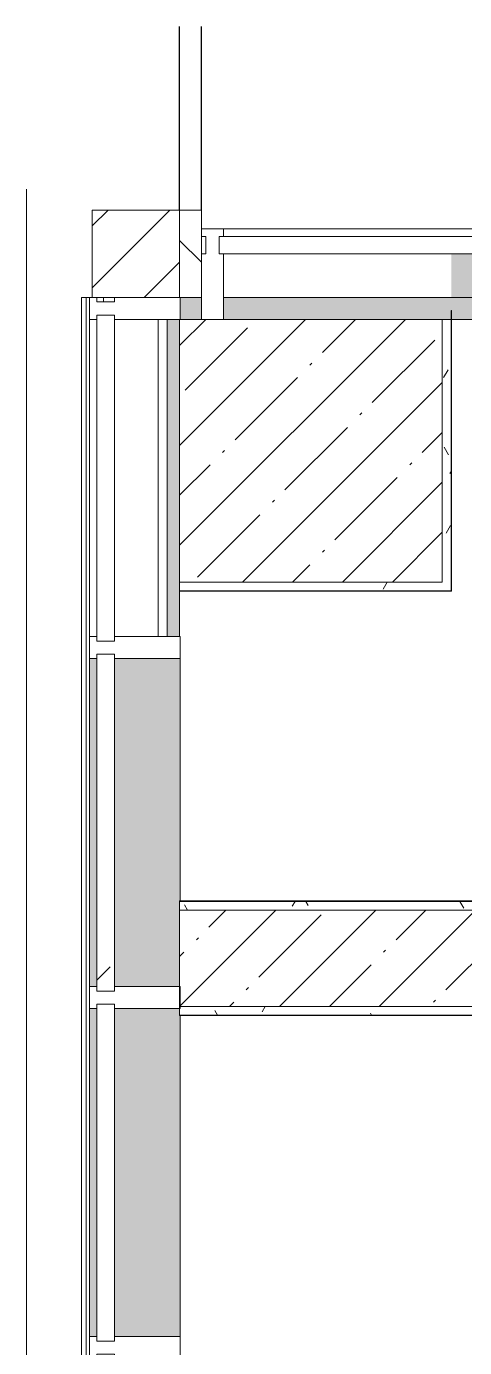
# Model space of a CAD drawing. Header units: millimetres. Extents: x -249154 to 415037, y -45458 to 354837.
# Drawn here: x 3775 to 4776, y 103936 to 106956 of the extents above; entities that cross this region are included whole.
import ezdxf

# ---------------------------------------------------------------- set-up
doc = ezdxf.new("R2010")
doc.units = ezdxf.units.MM
doc.layers.add('A-AREA-PATT-1', color=7, linetype='Continuous', lineweight=5, true_color=0xa5bae0, transparency=1)
doc.layers.add('A-FLOR-1', color=7, linetype='Continuous', lineweight=9, true_color=0xeef6ff, transparency=0.5)
for name, color, linetype, lineweight in [('A-DETL-1', 7, 'Continuous', 30), ('A-FLOR', 7, 'Continuous', 9), ('A-GLAZ-CURT', 7, 'Continuous', 9), ('A-GLAZ-CURT-1', 7, 'Continuous', 5), ('A-GLAZ-CURT-2', 7, 'Continuous', 20), ('A-GLAZ-CWMG', 7, 'Continuous', 9), ('A-GLAZ-CWMG-1', 7, 'Continuous', 20), ('A-WALL', 7, 'Continuous', 5), ('I-WALL', 7, 'Continuous', 5), ('S-COLS', 7, 'Continuous', 9), ('S-COLS-1', 7, 'Continuous', 5), ('Оси', 7, 'Continuous', 9)]:
    doc.layers.add(name, color=color, linetype=linetype, lineweight=lineweight)
doc.layers.add('A-WALL-1', color=9, linetype='Continuous', lineweight=5, true_color=0x808080)
doc.layers.add('A-WALL-FNSH-1', color=9, linetype='Continuous', lineweight=5, true_color=0x808080)
pattern_1 = [(0, (0, 0), (243.84, 60.96), [20.117, -162.763, 20.117, -162.763, -975.36]), (0, (0, 0), (243.84, 60.96), [-365.76, 20.117, -345.643, 20.117, -162.763, -426.72]), (0, (0, 0), (243.84, 60.96), [-914.4, 20.117, -101.803, 20.117, -284.683]), (120, (91.44, 30.48), (-174.7129086146993, 180.6916344587976), [20.117, -162.763, 20.117, -162.763, -975.3599999999999]), (120, (91.44, 30.48), (-174.7129086146993, 180.6916344587976), [-365.7599999999999, 20.117, -345.643, 20.117, -162.763, -426.72]), (120, (91.44, 30.48), (-174.7129086146993, 180.6916344587976), [-914.3999999999999, 20.117, -101.803, 20.117, -284.6829999999999]), (240, (121.92, 152.4), (-69.12709138530056, -241.6516344587975), [20.117, -162.763, 20.117, -162.763, -975.36]), (240, (121.92, 152.4), (-69.12709138530056, -241.6516344587975), [-365.76, 20.117, -345.643, 20.117, -162.763, -426.72]), (240, (121.92, 152.4), (-69.12709138530056, -241.6516344587975), [-914.4, 20.117, -101.803, 20.117, -284.683])]

# ---------------------------------------------------------------- blocks, each defined once
blk = doc.blocks.new('Системная панель - Стекло - 40мм-23999081-Объем проектирования 1 этажа')
at = {"layer": 'A-GLAZ-CURT-2'}
for p, q in [((372.5000000000063, 40.00000000000065), (-372.5000000000019, 40.00000000000065)), ((-372.5000000000019, 40.00000000000065), (-372.5000000000019, 5.414335646491964e-13)), ((372.5000000000063, 5.414335646491964e-13), (372.5000000000063, 40.00000000000065)), ((-372.5000000000019, 5.414335646491964e-13), (372.5000000000063, 5.414335646491964e-13))]:
    blk.add_line(p, q, dxfattribs=at)
blk = doc.blocks.new('Прямоугольный импост - Импост структурный с накладкой - 160мм-22858573-Объем проектирования 1 этажа')
at = {"layer": 'A-GLAZ-CWMG'}
for p, q in [((3854.120369655243, 26375.12208194181), (3854.120369655245, 27100.12208194182)), ((4011.120369655243, 26375.12208194181), (4011.120369655245, 27100.12208194182))]:
    blk.add_line(p, q, dxfattribs=at)
blk = doc.blocks.new('Прямоугольный импост - Импост структурный с накладкой - 190мм-22862231-Объем проектирования 1 этажа')
at = {"layer": 'A-GLAZ-CWMG-1'}
for p, q in [((0, 16.99999999999993), (-50.00000000000163, 16.99999999999993)), ((-50.00000000000163, 16.99999999999993), (-50.00000000000163, 0)), ((-50.00000000000163, 0), (-39.99999999999957, 0)), ((-39.99999999999957, 0), (-39.99999999999957, -40.00000000000011)), ((-10.00000000000206, -40.00000000000011), (-10.00000000000206, 0)), ((-10.00000000000206, 0), (-0.1220766069166234, 0)), ((0, 11.12037647480096), (0, 16.99999999999993)), ((-39.99999999999957, -40.00000000000011), (-50.00000000000163, -40.00000000000011)), ((-50.00000000000163, -40.00000000000011), (-50.00000000000163, -190.0000000000001)), ((-0.122076606914507, -40.00000000000011), (-10.00000000000206, -40.00000000000011)), ((-50.00000000000163, -190.0000000000001), (0, -190.0000000000001))]:
    blk.add_line(p, q, dxfattribs=at)
blk = doc.blocks.new('Прямоугольный импост - Импост структурный с накладкой - 190мм-22862219-Объем проектирования 1 этажа')
at = {"layer": 'A-GLAZ-CWMG-1'}
for p, q in [((-24.99999999999865, 0), (-24.99999999999865, 16.99999999999993)), ((-24.99999999999865, 16.99999999999993), (24.99999999999865, 16.99999999999993)), ((-15.00000000000092, 0), (-24.99999999999865, 0)), ((-15.00000000000092, -40.00000000000011), (-15.00000000000092, 0)), ((24.99999999999865, 0), (15.00000000000092, 0)), ((15.00000000000092, 0), (15.00000000000092, -40.00000000000011)), ((24.99999999999865, 16.99999999999993), (24.99999999999865, 0)), ((-24.99999999999865, -190.0000000000001), (-24.99999999999865, -40.00000000000011)), ((-24.99999999999865, -40.00000000000011), (-15.00000000000092, -40.00000000000011)), ((15.00000000000092, -40.00000000000011), (24.99999999999865, -40.00000000000011)), ((24.99999999999865, -40.00000000000011), (24.99999999999865, -190.0000000000001)), ((24.99999999999865, -190.0000000000001), (-24.99999999999865, -190.0000000000001))]:
    blk.add_line(p, q, dxfattribs=at)
blk = doc.blocks.new('Системная панель - Стекло - 40мм-22856066-Объем проектирования 1 этажа')
at = {"layer": 'A-GLAZ-CURT-2'}
for p, q in [((397.5000000000001, 4.331468517193571e-12), (-397.5000000000001, 4.331468517193571e-12)), ((-397.5000000000001, 4.331468517193571e-12), (-397.5000000000001, -39.99999999999524)), ((397.5000000000001, -39.99999999999524), (397.5000000000001, 4.331468517193571e-12)), ((-397.5000000000001, -39.99999999999524), (397.5000000000001, -39.99999999999524))]:
    blk.add_line(p, q, dxfattribs=at)
blk = doc.blocks.new('Прямоугольный импост - Импост структурный с накладкой - 160мм-22794257-Объем проектирования 1 этажа')
at = {"layer": 'A-GLAZ-CWMG'}
for p, q in [((4934.99999318044, 27307.00000533489), (4159.999993180438, 27307.0000053349)), ((4934.99999318044, 27150.00000533489), (4159.999993180438, 27150.0000053349))]:
    blk.add_line(p, q, dxfattribs=at)
blk = doc.blocks.new('Прямоугольный импост - Импост структурный с накладкой - 190мм-20153675-Объем проектирования 1 этажа')
at = {"layer": 'A-GLAZ-CWMG-1'}
for p, q in [((-50, 190.0000000000001), (-50, 39.99999999999957)), ((0, 39.99999999999957), (0, 190.0000000000001)), ((-50, 39.99999999999957), (-40.00000000000011, 39.99999999999957)), ((-40.00000000000011, 39.99999999999957), (-40.00000000000011, 0)), ((-9.999999999999892, 0), (-9.999999999999892, 39.99999999999957)), ((-9.999999999999892, 39.99999999999957), (0, 39.99999999999957)), ((-40.00000000000011, 0), (-50, 0)), ((-50, 0), (-50, -17.00000000000047)), ((0, 0), (-9.999999999999892, 0)), ((0, -17.00000000000047), (0, 0)), ((-50, -17.00000000000047), (0, -17.00000000000047))]:
    blk.add_line(p, q, dxfattribs=at)
blk = doc.blocks.new('Системная панель - Стекло - 40мм-V57-Объем проектирования 1 этажа')
at = {"layer": 'A-GLAZ-CURT-2'}
for p, q in [((384.9999999999991, 40.00000000000011), (-384.9999999999991, 40.00000000000011)), ((-384.9999999999991, 40.00000000000011), (-384.9999999999991, 0)), ((384.9999999999991, 0), (384.9999999999991, 40.00000000000011)), ((-384.9999999999991, 0), (384.9999999999991, 0))]:
    blk.add_line(p, q, dxfattribs=at)
blk = doc.blocks.new('Прямоугольный импост - Импост структурный с накладкой - 190мм-V58-Объем проектирования 1 этажа')
at = {"layer": 'A-GLAZ-CWMG'}
for points in [[(3871.120369655249, 24775.12208194184), (3871.120369655248, 25525.12208194184), (3854.120369655244, 25525.12208194184), (3854.120369655242, 24775.12208194184), (3861.120369655227, 24775.12208194184)], [(4006.120369655253, 24775.12208194184), (4061.120369655245, 24775.12208194184), (4059.999993180496, 25525.12208194184), (3911.120369655244, 25525.12208194184), (3911.120369655242, 24775.12208194184)]]:
    blk.add_hatch(color=256, dxfattribs=at).paths.add_polyline_path(points)
for p, q in [((3854.12036965524, 24775.12208194181), (3854.120369655242, 25525.12208194181)), ((4061.12036965524, 24775.12208194181), (4061.120369655242, 25510.00000533489))]:
    blk.add_line(p, q, dxfattribs=at)
blk = doc.blocks.new('BSC_Колонна _Прямоугольная - 200х200-22401950-Объем проектирования 1 этажа')
at = {"layer": 'S-COLS-1'}
h = blk.add_hatch(dxfattribs=at)
h.set_pattern_fill('FP_140', color=256, style=0, pattern_type=2)
h.set_pattern_definition([(45, (-3960, -27250), (-70.71067811865476, 70.71067811865476), [])])
h.paths.add_polyline_path([(46.12037647481156, -99.9999999999621), (99.99999999999676, -99.9999999999621), (100.0000000000033, 100.0000000000379), (-99.99999999999676, 100.0000000000379), (-98.87962352521394, -99.9999999999621), (-50.00000000000596, -99.9999999999621)])
for p, q in [((100.0000000000001, 100), (-100.0000000000001, 99.9999999999994)), ((-100.0000000000001, 99.9999999999994), (-99.99999999999554, -99.99999999999994)), ((99.99999999999987, -99.99999999999208), (100.0000000000001, 100)), ((-99.99999999999554, -99.99999999999994), (99.99999999999987, -99.99999999999208))]:
    blk.add_line(p, q, dxfattribs=at)
blk = doc.blocks.new('Системная панель - Стекло - 40мм-V139-Объем проектирования 1 этажа')
at = {"layer": 'A-GLAZ-CURT-1'}
h = blk.add_hatch(dxfattribs=at)
h.set_pattern_fill('FP_142', color=256, style=0, pattern_type=2)
h.set_pattern_definition([(135, (25750.122, -4071.12), (-565.685424949238, -565.6854249492379), [400, -1200]), (135, (25950.122, -4471.12), (-565.685424949238, -565.6854249492379), [1200, -400]), (135, (26150.122, -3671.12), (-565.685424949238, -565.6854249492379), [400, -1200])])
h.paths.add_polyline_path([(384.9999999999558, 14.99999999998793), (384.9999999999558, 40.00000000000173), (-385.0000000000402, 38.87962352519077), (-385.0000000000402, 4.331468517193571e-12), (384.9999999999558, 4.331468517193571e-12)])
at = {"layer": 'A-GLAZ-CURT-2'}
for p, q in [((384.9999999999991, 40.00000000000011), (-384.9999999999991, 40.00000000000011)), ((-384.9999999999991, 40.00000000000011), (-384.9999999999991, 0)), ((384.9999999999991, 0), (384.9999999999991, 40.00000000000011)), ((-384.9999999999991, 0), (384.9999999999991, 0))]:
    blk.add_line(p, q, dxfattribs=at)
blk = doc.blocks.new('Прямоугольный импост - Импост структурный с накладкой - 190мм-V140-Объем проектирования 1 этажа')
at = {"layer": 'A-GLAZ-CWMG'}
for points in [[(3861.120369655227, 25575.12208194184), (3871.120369655248, 25575.12208194184), (3871.120369655249, 26325.12208194184), (3854.120369655247, 26325.12208194184), (3854.120369655244, 25575.12208194184)], [(3911.120369655246, 25575.12208194184), (4059.999993180496, 25575.12208194184), (4059.999993180497, 26325.12208194184), (3911.120369655247, 26325.12208194184), (3911.120369655247, 25750.00000533492)]]:
    blk.add_hatch(color=256, dxfattribs=at).paths.add_polyline_path(points)
for p, q in [((3854.120369655242, 25575.12208194181), (3854.120369655243, 26325.12208194181)), ((4061.120369655242, 25770.0000053349), (4061.120369655243, 26325.12208194181))]:
    blk.add_line(p, q, dxfattribs=at)
blk = doc.blocks.new('BSC_Колонна _Прямоугольная - 600х600-V147-Объем проектирования 1 этажа')
at = {"layer": 'S-COLS-1'}
h = blk.add_hatch(dxfattribs=at)
h.set_pattern_fill('FP_152', color=256, style=0, pattern_type=2)
h.set_pattern_definition([(45, (-4360, -26800), (-114.0492527375783, 114.0492527375783), []), (45, (-4245.951, -26800), (-114.0492527375783, 114.0492527375783), [201.613, -40.323, 6.706, -33.617])])
h.paths.add_polyline_path([(-40.91774032527734, -299.9999999999643), (300.0000000000055, -299.9999999999578), (300.0000000000055, 300.0000000000466), (-299.9999999999946, 300.0000000000466), (-299.9999999999361, -299.9999999999643)])
for p, q in [((300, 299.9999999999999), (-300.0000000000002, 299.9999999999993)), ((-300.0000000000001, 299.9999999999993), (-299.9999999999954, -299.9999999999999)), ((299.9999999999998, -299.999999999992), (300, 299.9999999999999)), ((-299.9999999999954, -299.9999999999999), (299.9999999999998, -299.999999999992))]:
    blk.add_line(p, q, dxfattribs=at)
blk = doc.blocks.new('Прямоугольный импост - Импост структурный с накладкой - 170мм-23186685-Объем проектирования 1 этажа')
at = {"layer": 'A-GLAZ-CWMG'}
for p, q in [((3836.120369655245, 27150.12208194182), (3846.120369655245, 27150.12208194182)), ((3836.120369655234, 20672.12208194181), (3836.120369655245, 27150.12208194182)), ((3846.120369655245, 27150.12208194182), (3854.120369655245, 27150.12208194182)), ((3846.120369655234, 20672.12208194181), (3846.120369655245, 27150.12208194182)), ((3886.120369655245, 27140.12208194182), (3886.120369655245, 27150.0000053349))]:
    blk.add_line(p, q, dxfattribs=at)
blk = doc.blocks.new('Прямоугольный импост - Импост структурный с накладкой - 170мм-23186686-Объем проектирования 1 этажа')
at = {"layer": 'A-GLAZ-CWMG'}
blk.add_line((4031.120369655245, 27100.12208194181), (4031.120369655243, 26375.12208194181), dxfattribs=at)
blk = doc.blocks.new('1floor')
at = {"layer": 'A-AREA-PATT-1'}
h = blk.add_hatch(color=256, dxfattribs=at)
h.paths.add_polyline_path([(3730.000056106082, 7883.000005334746), (3779.999982118672, 7883.067445686821), (3779.999982118672, 7900.000005334751), (3730.000056106082, 7900.000005334786)])
h.paths.add_polyline_path([(4504.999982118672, 7883.000005334746), (4554.999982118671, 7883.00000533475), (4554.999982118671, 7900.000005334751), (4504.999982118672, 7900.000005334751), (4504.999982118672, 7890.061931733244)])
h.paths.add_polyline_path([(6394.999982118673, 7883.000005334755), (6404.999982118678, 7883.000005334755), (6404.999982118678, 7900.000005334759), (6354.999982118673, 7900.000005334755), (6354.999982118673, 7883.000005334755), (6392.333315452007, 7883.000005334755)])
h.paths.add_polyline_path([(6979.999982118677, 7883.000005334755), (7029.999982118676, 7883.000005334759), (7029.999982118676, 7900.000005334759), (6979.999982118677, 7900.000005334759), (6979.999982118677, 7896.333338668085)])
h.paths.add_polyline_path([(7659.99996562728, 7883.000005334759), (7659.99996562728, 7900.000005334738), (7609.999965627283, 7900.000005334759), (7609.999965627283, 7883.000005334759), (7649.999965627283, 7883.000005334759)])
h.paths.add_polyline_path([(20061.96903678724, 7920.500005334708), (20070.25653678725, 7920.927484820029), (20070.25653678725, 9050.000005334732), (20053.25653678725, 9050.000005334732), (20053.25653678725, 7920.500005334708)])
h.paths.add_polyline_path([(20053.25653678725, 10850.00000533473), (20070.25653678726, 10850.00000533474), (20070.25653678726, 10874.0000322136), (13684.49996564284, 10874.00003221359), (13684.49996564285, 15219.99999525567), (13678.99996564284, 15218.91750850096), (13678.99996564284, 10868.50003221357), (20053.25653678725, 10868.50003221357), (20053.25653678725, 10860.00000533474)])
h.paths.add_polyline_path([(9872.585580169492, 14719.22394105229), (9872.585580169492, 14759.22394105229), (9092.585580169492, 14759.22394105229), (9092.585580169492, 14719.22394105229)])
h.paths.add_polyline_path([(8601.220290257663, 14719.22394105229), (8972.585580169492, 14719.22394105229), (8972.585580169492, 14759.22394105229), (8192.585580169492, 14759.22394105229), (8192.585580169489, 14719.22394105229)])
h.paths.add_polyline_path([(7098.500107579839, 14719.2239410523), (8072.58558016949, 14719.2239410523), (8072.58558016949, 14759.2239410523), (7098.500107579839, 14759.2239410523), (7098.500107579839, 14739.21368027961)])
h.paths.add_polyline_path([(9952.585580169496, 14799.22394105229), (9952.585580169496, 15879.22394105229), (9912.585580169496, 15879.22394105229), (9912.585580169496, 14799.22394105229), (9932.5855801695, 14799.22394105229)])
h.paths.add_polyline_path([(13689.99996564285, 15225.50008058413), (13709.99996564285, 15225.50008058413), (13709.99996564285, 15231.00008058413), (13689.99996564285, 15231.00008058413)])
h.paths.add_polyline_path([(6780.000101721697, 15234.99999525624), (6780.000101721697, 15269.99999525625), (6570.00010757984, 15269.99999525625), (6570.000107579837, 15234.99999525624), (6774.000107579839, 15234.99999525624)])
h.paths.add_polyline_path([(6731.643121224205, 15294.99999525624), (6760.00010757984, 15294.99999525624), (6760.000107579842, 15344.99999525624), (6610.000107579839, 15344.99999525624), (6610.000107579839, 15975.00000533491), (6760.000107579842, 15975.00000533491), (6760.000107579845, 16025.00000533491), (6610.000107579839, 16025.00000533491), (6610.000107579839, 16123.00000533491), (6570.00010757984, 16123.00000533491), (6570.00010757984, 15304.99999525624), (6610.000107579842, 15304.99999525624), (6610.000107579842, 15294.99999525624)])
h.paths.add_polyline_path([(6570.00010757984, 17627.00000533491), (6610.000107579839, 17627.00000533491), (6610.000107579839, 17725.00000533491), (6760.000107579845, 17725.00000533491), (6760.000107579846, 17775.00000533413), (6610.000107579844, 17775.00000533413), (6610.000107579844, 18325.00000533413), (6760.000107579846, 18325.00000533413), (6760.000107579846, 18375.00000533413), (6610.000107579844, 18375.00000533413), (6610.000107579844, 18975.00000533491), (6760.000107579846, 18975.00000533491), (6760.000107579848, 19025.00000533413), (6610.000107579845, 19025.00000533413), (6610.000107579845, 19123.00000533491), (6570.000107579844, 19123.00000533491), (6570.00010757984, 17670.90904991144)])
h.paths.add_polyline_path([(9952.585580169505, 17799.22394105229), (9952.585580169505, 18429.22394105229), (9912.5855801695, 18429.22394105229), (9912.5855801695, 17799.22394105229), (9932.5855801695, 17799.22394105229)])
h.paths.add_polyline_path([(13709.99996564285, 17821.00007027016), (13709.99996564285, 17825.50007027015), (13689.99996564285, 17825.50007027015), (13689.99996564285, 17821.00007027016), (13709.9558310273, 17821.00007027016)])
h.paths.add_polyline_path([(13678.99996564284, 17825.50007027015), (13684.49996564284, 17827.61993369104), (13682.18417596636, 18474.50007027016), (13679.00110780999, 18474.43335732552), (13678.99996564284, 17826.3898230743)])
h.paths.add_polyline_path([(13689.99996564285, 18479.00007027016), (13709.99996564283, 18479.00007027016), (13709.95457729207, 18490.00007027016), (13678.99996564284, 18490.00007027016), (13678.99996564284, 18479.00007027016), (13684.49996564284, 18479.00007027016)])
h.paths.add_polyline_path([(9952.585580169505, 18549.22394105229), (9952.585580169505, 19179.22394105216), (9912.5855801695, 19179.22394105229), (9912.5855801695, 18549.22394105229), (9932.5855801695, 18549.22394105229)])
h.paths.add_polyline_path([(9932.5855801695, 19299.22394105229), (9952.585580169505, 19299.22394105229), (9950.830848295134, 20632.65539855737), (9912.5855801695, 20632.65539855737), (9912.5855801695, 19299.22394105229)])
h.paths.add_polyline_path([(6610.000107579845, 20627.00000533413), (6610.000107579845, 20725.00000533491), (6760.000107579848, 20725.00000533413), (6760.000107579848, 20769.9999952554), (6570.000107579853, 20769.9999952554), (6570.000107579844, 20627.00000533413)])
h.paths.add_polyline_path([(13692.26363130069, 21568.99998372779), (13709.99996564286, 21569.34373372779), (13709.99996564286, 21574.4999837278), (13684.49996564284, 21574.49998372779), (13684.49996564284, 22224.4999837278), (13678.99996564284, 22224.49441977197), (13678.99996564284, 21568.99998372779), (13689.99996564285, 21568.99998372779)])
h.paths.add_polyline_path([(13709.99996564286, 22224.4999837278), (13709.95362367614, 22231.99998372779), (13699.99996564309, 22231.99998372779), (13699.99996564284, 22224.4999837278)])
h.paths.add_polyline_path([(6684.999993180446, 27100.00000533494), (6684.999993180448, 27250.0000053349), (6634.999993180449, 27250.0000053349), (6634.999993180449, 27100.00000533494)])
h.paths.add_polyline_path([(5834.999993180446, 27100.00000533494), (5834.999993180446, 27250.0000053349), (5784.999993180449, 27250.0000053349), (5784.999993180449, 27100.00000533494)])
h.paths.add_polyline_path([(7484.99999318045, 27100.00000533494), (7534.999993180439, 27100.00000533494), (7534.999993180447, 27250.0000053349), (7484.99999318045, 27250.0000053349), (7484.99999318045, 27195.28061742602)])
h.paths.add_polyline_path([(8384.999993180454, 27100.00000533494), (8384.999993180454, 27150.00000533491), (9089.499993180423, 27150.00000533491), (9089.499993180423, 27250.0000053349), (8334.999993180447, 27250.0000053349), (8334.999993180447, 27100.00000533494)])
h.paths.add_polyline_path([(12635.25648492908, 27100.00000533494), (12635.25648492908, 27150.0000053349), (13410.25648492908, 27150.0000053349), (13410.25648492908, 27100.00000533494), (13460.25648492908, 27100.00000533494), (13460.25648492908, 27150.00000533491), (13689.49996564286, 27150.00000533491), (13689.49996564286, 27250.0000053349), (11735.25648492908, 27250.0000053349), (11735.25648492908, 27100.00000533494), (11785.25648492908, 27100.00000533494), (11785.25648492908, 27150.0000053349), (12585.25648492908, 27150.0000053349), (12585.25648492908, 27100.00000533494)])
h.paths.add_polyline_path([(4984.99999318044, 27100.00000533494), (4984.999993180447, 27250.0000053349), (4680.499993180438, 27250.0000053349), (4680.499993180438, 27150.00000533493), (4934.999993180443, 27150.00000533493), (4934.999993180443, 27100.00000533494)])
h.paths.add_polyline_path([(10034.99999318045, 27100.00000533494), (10084.99999318045, 27100.00000533494), (10084.99999318045, 27150.00000533491), (10884.99999318045, 27150.00000533491), (10884.99999318045, 27100.00000533494), (10934.99999318045, 27100.00000533494), (10934.99999318045, 27150.00000533491), (11284.99996564284, 27150.00000533491), (11284.99996564284, 27250.0000053349), (10034.99999318045, 27250.0000053349), (10034.99999318045, 27156.25000507143)])
at = {"layer": 'A-FLOR-1'}
h = blk.add_hatch(color=256, dxfattribs=at)
h.paths.add_polyline_path([(38539.99995152923, -99.99999466533198), (38539.99995152923, 119.9999999981362), (38489.99997886463, 119.9999999981362), (38489.99997886462, -99.99999466533198)])
h.paths.add_polyline_path([(75479.99999297773, 4049.999999998014), (75699.99999297774, 4049.999999998014), (75699.99999297774, 4059.999999998011), (75479.99999297773, 4059.999999998011)])
h.paths.add_polyline_path([(4031.120369655249, 15925.12208194183), (4059.999993180496, 15925.12208194183), (4059.999993180496, 15975.12208194183), (4031.120369655249, 15975.12208194183), (4031.120369655249, 15935.12208194183)])
h.paths.add_polyline_path([(40124.99997886467, 23607.72173623535), (40124.99997886467, 23547.72173623535), (40134.99997886467, 23547.72173623535), (40134.99997886467, 23527.72173623535), (40034.99997886466, 23527.72173623535), (40034.99997886466, 23607.72173623535)])
h.paths.add_polyline_path([(40034.99997886466, 23399.99998372772), (41709.99997886467, 23399.99998372772), (41709.99997886467, 23619.7217362353), (41594.99997886467, 23619.7217362353), (41594.99997886467, 23607.72173623534), (41534.99997886467, 23607.72173623534), (41534.99997886467, 23619.7217362353), (40184.99997886467, 23619.7217362353), (40184.99997886467, 23607.72173623535), (40124.99997886467, 23607.72173623535), (40124.99997886467, 23619.7217362353), (40009.99997886467, 23619.7217362353), (40009.99997886467, 23399.99998372772)])
h.paths.add_polyline_path([(38489.99997886462, 23399.99998372772), (38539.99997886466, 23399.99998372772), (38539.99997886472, 23619.72173623531), (38489.99997886462, 23619.68413522282), (38489.99997886462, 23420.27823122009)])
h.paths.add_polyline_path([(41594.99997886467, 23527.72173623534), (41584.99997886467, 23527.72173623534), (41584.99997886467, 23547.72173623534), (41594.99997886467, 23547.72173623534), (41594.99997886467, 23607.72173623534), (41684.99997886467, 23607.72173623534), (41684.99997886467, 23527.72173623534)])
h.paths.add_polyline_path([(4031.120369655249, 26375.12208194184), (4059.999993180496, 26375.12208194184), (4061.120369655251, 27100.00000533494), (4109.999993180446, 27100.12208194185), (4109.999993180449, 27150.00000533494), (4061.120369655251, 27150.00000533494), (4059.999993180438, 27100.12208194185), (4031.120369655249, 27100.00000533494), (4031.120369655249, 26479.03735121743)])
h.paths.add_polyline_path([(13710.00070754956, 27099.99987559437), (13709.99996564286, 27150.00000533491), (13460.25648492908, 27150.00000533491), (13460.25648492908, 27100.00000533494), (13689.99996564286, 27100.00000533484)])
h.paths.add_polyline_path([(10084.99999318045, 27100.00000533494), (10884.99999318045, 27100.00000533494), (10884.99999318045, 27150.00000533491), (10084.99999318045, 27150.00000533491)])
h.paths.add_polyline_path([(12635.25648492908, 27100.00000533494), (13410.25648492908, 27100.00000533494), (13410.25648492908, 27150.0000053349), (12635.25648492908, 27150.0000053349), (12635.25648492908, 27116.45016069812)])
h.paths.add_polyline_path([(12055.57065090333, 27100.00000533494), (12585.25648492908, 27100.00000533494), (12585.25648492908, 27150.0000053349), (11785.25648492908, 27150.0000053349), (11785.25648492908, 27100.00000533494)])
h.paths.add_polyline_path([(10934.99999318045, 27100.00000533494), (11284.99996564284, 27100.00000533494), (11284.99996564284, 27150.00000533491), (10934.99999318045, 27150.00000533491), (10934.99999318045, 27142.47449482864)])
h.paths.add_polyline_path([(9109.999993180423, 27100.00000533494), (9184.999993180449, 27100.00000533494), (9184.999993180449, 27150.00000533491), (8384.999993180454, 27150.00000533491), (8384.999993180454, 27100.00000533494), (9089.999993180427, 27100.00000533494)])
h.paths.add_polyline_path([(4159.999993180443, 27100.00000533494), (4934.999993180443, 27100.00000533494), (4934.999993180443, 27150.00000533493), (4159.999993180441, 27150.00000533493), (4159.999993180441, 27111.04972912548)])
at = {"layer": 'A-WALL'}
h = blk.add_hatch(dxfattribs=at)
h.set_pattern_fill('FP_2', color=256, style=0, pattern_type=2)
h.set_pattern_definition([(135, (0, 0), (-70.71067811865476, -70.71067811865474), [])])
h.paths.add_polyline_path([(13688.99996564286, 27150.00000533491), (13709.99996564286, 27150.00000533491), (13709.99996564286, 27350.0000053349), (13460.25648492908, 27350.0000053349), (13460.25648492908, 27150.00000533491), (13602.86833051297, 27150.00000533491)])
h.paths.add_polyline_path([(4059.999993180438, 27150.00000533494), (4109.999993180449, 27150.00000533494), (4109.999993180449, 27350.00000533493), (4059.999993180445, 27350.00000533493), (4059.999993180438, 27247.7040869611)])
at = {"layer": 'I-WALL'}
h = blk.add_hatch(dxfattribs=at)
h.set_pattern_fill('FP_191', color=256, style=0, pattern_type=2)
h.set_pattern_definition(pattern_1)
h.paths.add_polyline_path([(4659.999993180438, 26500.00000533493), (4679.99999318044, 26500.88398323817), (4679.99999318044, 27100.00000533494), (4659.999993180438, 27100.00000533494), (4659.999993180438, 26757.2555752732)])
h = blk.add_hatch(dxfattribs=at)
h.set_pattern_fill('FP_191', color=256, style=0, pattern_type=2)
h.set_pattern_definition(pattern_1)
h.paths.add_polyline_path([(4059.999993180496, 26480.00000533493), (4679.99999318044, 26480.00000533493), (4679.99999318044, 26500.00000533493), (4059.999993180496, 26500.00000533493), (4059.999993180496, 26492.26024720011)])
h = blk.add_hatch(dxfattribs=at)
h.set_pattern_fill('FP_191', color=256, style=0, pattern_type=2)
h.set_pattern_definition(pattern_1)
h.paths.add_polyline_path([(6399.999993180415, 25750.00000533492), (9499.99999318045, 25750.00000533492), (9499.99999318045, 25770.00000533491), (4059.999993180496, 25770.00000533491), (4059.999993180496, 25750.00000533492), (6379.999993180415, 25750.00000533492)])
h = blk.add_hatch(dxfattribs=at)
h.set_pattern_fill('FP_1', color=256, style=0, pattern_type=2)
h.set_pattern_definition([(45, (0, 0), (-114.0492527375783, 114.0492527375783), []), (45, (114.049, 0), (-114.0492527375783, 114.0492527375783), [201.612, -40.322, 6.706, -33.617])])
h.paths.add_polyline_path([(5866.379932464793, 25530.00000533491), (9709.999993180416, 25530.00000533491), (9709.999993180416, 25750.00000533492), (4059.999993180496, 25750.00000533492), (4059.999993180496, 25530.00000533491), (4834.848146058367, 25530.00000533491)])
h = blk.add_hatch(dxfattribs=at)
h.set_pattern_fill('FP_191', color=256, style=0, pattern_type=2)
h.set_pattern_definition(pattern_1)
h.paths.add_polyline_path([(6299.999993180416, 25510.00000533491), (6299.99999318047, 25530.00000533491), (4059.999993180496, 25530.00000533491), (4061.120369655247, 25510.00000533493), (6279.999993180414, 25510.00000533493)])
at = {"layer": 'A-DETL-1'}
for p, q in [((4059.99999318044, 27350.0000053349), (4059.999993180442, 27770.0000053349)), ((4109.99999318044, 27350.0000053349), (4109.999993180442, 27770.0000053349))]:
    blk.add_line(p, q, dxfattribs=at)
at = {"layer": 'A-FLOR'}
for p, q in [((4934.99999318044, 27100.0000053349), (4679.999993180432, 27100.0000053349)), ((4679.999993180433, 26500.88398323813), (4679.999993180433, 27099.55801638328)), ((4679.999993180433, 26480.0000053349), (4679.999993180433, 26500.0000053349)), ((4059.999993180493, 26374.82331488188), (4059.999993180493, 26480.0000053349)), ((4059.99999318044, 26480.0000053349), (4679.999993180433, 26480.0000053349)), ((9709.999993180409, 25770.00000533488), (4061.12036965524, 25770.00000533488)), ((4061.120369655242, 25510.00000533489), (6279.999993180409, 25510.00000533488))]:
    blk.add_line(p, q, dxfattribs=at)
at = {"layer": 'A-WALL'}
blk.add_line((4061.120369655242, 25510.00000533489), (4059.999993180441, 25510.00000533489), dxfattribs=at)
at = {"layer": 'A-WALL-1'}
for p, q in [((4109.999993180442, 27350.0000053349), (4059.999993180423, 27350.0000053349)), ((4109.999993180438, 27150.0000053349), (4109.999993180442, 27350.0000053349)), ((4059.999993180423, 27150.0000053349), (4109.999993180438, 27150.0000053349)), ((4679.999993180433, 27100.0000053349), (4659.999993180433, 27100.0000053349)), ((4059.99999318044, 26500.0000053349), (4059.99999318044, 26480.0000053349)), ((4059.99999318044, 25770.0000053349), (4059.999993180441, 25510.00000533489)), ((4059.99999318044, 25750.0000053349), (9709.999993180409, 25750.00000533487)), ((9709.999993180409, 25530.00000533487), (4059.999993180441, 25530.00000533489))]:
    blk.add_line(p, q, dxfattribs=at)
at = {"layer": 'A-WALL-FNSH-1'}
for p, q in [((4679.999993180443, 27120.50000533489), (4679.999993180442, 26479.00000533489)), ((4680.999993180443, 27120.50000533489), (4679.999993180443, 27120.50000533489)), ((4680.999993180431, 26479.0000053349), (4680.999993180443, 27120.50000533489)), ((4059.99999318044, 26479.0000053349), (4680.999993180431, 26479.0000053349)), ((4680.999993180442, 26480.0000053349), (4679.999993180433, 26480.0000053349)), ((9730.999993180416, 25771.00000533488), (4059.99999318044, 25771.00000533489)), ((4059.99999318044, 25771.00000533489), (4059.99999318044, 25770.0000053349)), ((4059.99999318044, 25770.0000053349), (9729.999993180416, 25770.00000533488)), ((4059.999993180441, 25510.00000533489), (4059.999993180441, 25509.00000533489)), ((4059.999993180441, 25509.00000533489), (6268.99999318041, 25509.00000533488))]:
    blk.add_line(p, q, dxfattribs=at)
at = {"layer": 'Оси'}
blk.add_line((3709.999993180963, 22398.07107314678), (3709.999993180979, 27398.07107314678), dxfattribs=at)
at = {"layer": 'A-GLAZ-CURT'}
blk.add_blockref('Системная панель - Стекло - 40мм-22856066-Объем проектирования 1 этажа', (4547.49999318044, 27290.00000533489), dxfattribs=at)
at = {"layer": 'A-GLAZ-CURT', "rotation": 269.9999999999999}
for name, p in [('Системная панель - Стекло - 40мм-23999081-Объем проектирования 1 этажа', (3871.120369655243, 26737.62208194182)), ('Системная панель - Стекло - 40мм-V139-Объем проектирования 1 этажа', (3871.120369655242, 25950.12208194181)), ('Системная панель - Стекло - 40мм-V57-Объем проектирования 1 этажа', (3871.120369655242, 25150.12208194181))]:
    blk.add_blockref(name, p, dxfattribs=at)
at = {"layer": 'A-GLAZ-CWMG'}
for name, p, rotation in [('Прямоугольный импост - Импост структурный с накладкой - 190мм-20153675-Объем проектирования 1 этажа', (4109.99999318044, 27290.0000053349), 180), ('Прямоугольный импост - Импост структурный с накладкой - 190мм-22862231-Объем проектирования 1 этажа', (3871.120369655245, 27150.12208194182), 89.99999999999991)]:
    blk.add_blockref(name, p, dxfattribs=dict(at, rotation=rotation))
for name in ['Прямоугольный импост - Импост структурный с накладкой - 160мм-22794257-Объем проектирования 1 этажа', 'Прямоугольный импост - Импост структурный с накладкой - 170мм-23186685-Объем проектирования 1 этажа', 'Прямоугольный импост - Импост структурный с накладкой - 160мм-22858573-Объем проектирования 1 этажа', 'Прямоугольный импост - Импост структурный с накладкой - 170мм-23186686-Объем проектирования 1 этажа', 'Прямоугольный импост - Импост структурный с накладкой - 190мм-V140-Объем проектирования 1 этажа', 'Прямоугольный импост - Импост структурный с накладкой - 190мм-V58-Объем проектирования 1 этажа']:
    blk.add_blockref(name, (0, 0), dxfattribs=at)
at = {"layer": 'A-GLAZ-CWMG', "extrusion": (0, 0, -1), "rotation": 270.0000000000001}
for p in [(-3871.120369655243, 26350.12208194181), (-3871.120369655242, 25550.12208194181), (-3871.12036965524, 24750.12208194181)]:
    blk.add_blockref('Прямоугольный импост - Импост структурный с накладкой - 190мм-22862219-Объем проектирования 1 этажа', p, dxfattribs=at)
at = {"layer": 'S-COLS'}
for name, p in [('BSC_Колонна _Прямоугольная - 200х200-22401950-Объем проектирования 1 этажа', (3959.99999318044, 27250.0000053349)), ('BSC_Колонна _Прямоугольная - 600х600-V147-Объем проектирования 1 этажа', (4359.999993180434, 26800.00000533489))]:
    blk.add_blockref(name, p, dxfattribs=at)

msp = doc.modelspace()

# ---------------------------------------------------------------- block references
msp.add_blockref('1floor', (64.70176383625949, 79186.05045699797))

doc.saveas('drawing.dxf')
